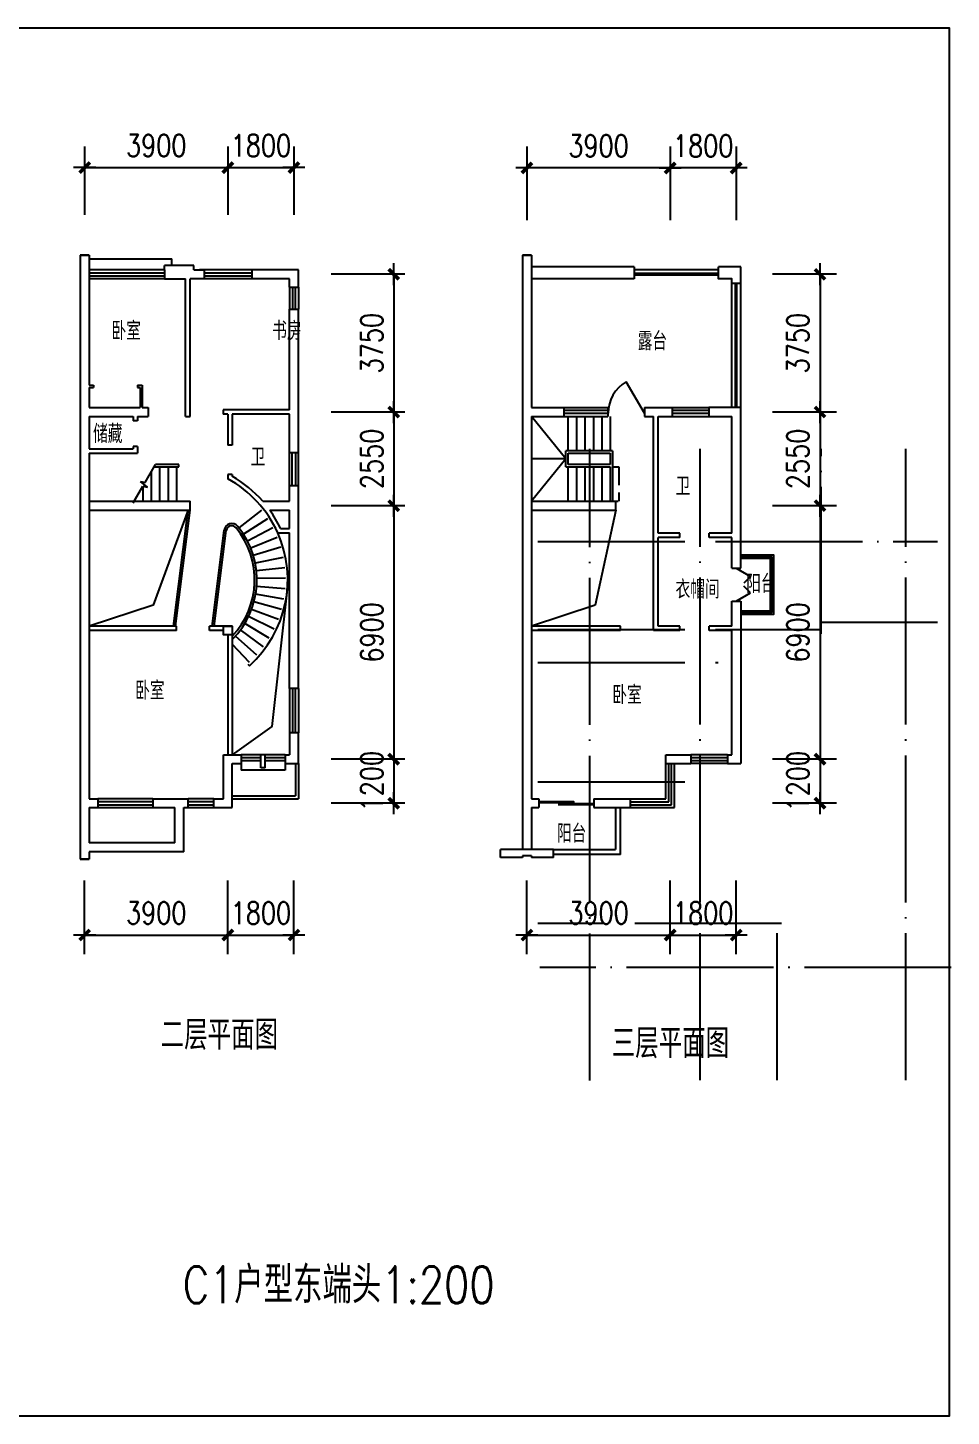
# Model space of a CAD drawing. Extents: x -144404 to 147451, y -180554 to 49126.
# Drawn here: x -49670 to -24520, y -60834 to -23034 of the extents above; entities that cross this region are included whole.
import ezdxf

# ---------------------------------------------------------------- set-up
doc = ezdxf.new("R2010")
doc.units = 0
doc.header["$LTSCALE"] = 2000
doc.header["$MEASUREMENT"] = 0
doc.linetypes.add('DASH', pattern=[0.35, 0.25, -0.1])
doc.linetypes.add('DOTE', pattern=[2.42, 2, -0.2, 0.02, -0.2])
doc.layers.get('0').update_dxf_attribs({"color": 3, "linetype": 'CONTINUOUS'})
doc.layers.get('DEFPOINTS').update_dxf_attribs({"linetype": 'CONTINUOUS'})
for name, color, linetype in [('AXIS', 3, 'CONTINUOUS'), ('DOTE', 1, 'DOTE'), ('JIAJU', 6, 'CONTINUOUS'), ('OTHER', 7, 'CONTINUOUS'), ('PUB_DIM', 3, 'CONTINUOUS'), ('PUB_TEXT', 7, 'CONTINUOUS'), ('PUB_TITLE', 4, 'CONTINUOUS'), ('S_SURFACE', 6, 'CONTINUOUS'), ('STAIR', 6, 'CONTINUOUS'), ('WALL', 255, 'CONTINUOUS'), ('WINDOW', 4, 'CONTINUOUS')]:
    doc.layers.add(name, color=color, linetype=linetype)
doc.styles.add('-宋体', font='simplex.shx', dxfattribs={"width": 0.8, "bigfont": 'hztxt.shx'})
doc.styles.add('DIM_FONT', font='SIMPLEX.shx', dxfattribs={"width": 0.8})
doc.dimstyles.new('AXIS200', dxfattribs={"dimscale": 2, "dimtxt": 300, "dimasz": 1, "dimexe": 250, "dimexo": 300, "dimgap": 150, "dimtad": 1, "dimdec": 0, "dimzin": 0, "dimtxsty": 'DIM_FONT', "dimblk": '_DIMX', "dimcen": 0.09, "dimse1": 1, "dimse2": 1, "dimclrt": 7, "dimazin": 3, "dimtfac": 1, "dimtdec": 0, "dimtix": 1, "dimtmove": 0, "dimatfit": 3, "dimtolj": 1, "dimtzin": 0})

# ---------------------------------------------------------------- blocks, each defined once
blk = doc.blocks.new('_DIMX')
blk.add_line((-150, 0), (150, 0))
at = {"const_width": 50}
blk.add_lwpolyline([(-70, -70), (70, 70)], dxfattribs=at)
blk = doc.blocks.new('*D263')
at = {"color": 0, "linetype": 'BYBLOCK'}
blk.add_line((126236, -2993), (126236, -9889), dxfattribs=at)
at = {"layer": 'DEFPOINTS', "color": 0, "linetype": 'BYBLOCK'}
for p in [(122877, -2991), (122877, -9891), (126236, -9891)]:
    blk.add_point(p, dxfattribs=at)
at = {"color": 0, "linetype": 'BYBLOCK', "xscale": 2, "yscale": 2, "zscale": 2}
for p, rotation in [((126236, -2991), 90), ((126236, -9891), 270)]:
    blk.add_blockref('_DIMX', p, dxfattribs=dict(at, rotation=rotation))
at = {"color": 7, "linetype": 'BYBLOCK', "insert": (125636, -6441), "char_height": 600, "attachment_point": 5, "rotation": 90, "style": 'DIM_FONT'}
blk.add_mtext('\\A1;6900', dxfattribs=at)
blk = doc.blocks.new('*D283')
at = {"color": 0, "linetype": 'BYBLOCK'}
blk.add_line((138167, -2993), (138167, -9889), dxfattribs=at)
at = {"layer": 'DEFPOINTS', "color": 0, "linetype": 'BYBLOCK'}
for p in [(133767, -2991), (133767, -9891), (138167, -9891)]:
    blk.add_point(p, dxfattribs=at)
at = {"color": 0, "linetype": 'BYBLOCK', "xscale": 2, "yscale": 2, "zscale": 2}
for p, rotation in [((138167, -2991), 90), ((138167, -9891), 270)]:
    blk.add_blockref('_DIMX', p, dxfattribs=dict(at, rotation=rotation))
at = {"color": 7, "linetype": 'BYBLOCK', "insert": (137567, -6441), "char_height": 600, "attachment_point": 5, "rotation": 90, "style": 'DIM_FONT'}
blk.add_mtext('\\A1;6900', dxfattribs=at)
blk = doc.blocks.new('M_B15SGY')
at = {"linetype": 'CONTINUOUS'}
for p, q in [((-0.5, 0.5), (0.5, 0.5)), ((0.5, 0.167), (-0.5, 0.167)), ((0.5, -0.167), (-0.5, -0.167))]:
    blk.add_line(p, q, dxfattribs=at)
blk = doc.blocks.new('*D262')
at = {"color": 0, "linetype": 'BYBLOCK'}
for p, q in [((126236, -9889), (126236, -9887)), ((126236, -9891), (126236, -11091)), ((126236, -11093), (126236, -11095))]:
    blk.add_line(p, q, dxfattribs=at)
at = {"layer": 'DEFPOINTS', "color": 0, "linetype": 'BYBLOCK'}
for p in [(122877, -9891), (122877, -11091), (126236, -11091)]:
    blk.add_point(p, dxfattribs=at)
at = {"color": 0, "linetype": 'BYBLOCK', "xscale": 2, "yscale": 2, "zscale": 2}
for p, rotation in [((126236, -9891), 270), ((126236, -11091), 90)]:
    blk.add_blockref('_DIMX', p, dxfattribs=dict(at, rotation=rotation))
at = {"color": 7, "linetype": 'BYBLOCK', "insert": (125636, -10491), "char_height": 600, "attachment_point": 5, "rotation": 90, "style": 'DIM_FONT'}
blk.add_mtext('\\A1;1200', dxfattribs=at)
blk = doc.blocks.new('*D287')
at = {"color": 0, "linetype": 'BYBLOCK'}
for p, q in [((122153, -14679), (122151, -14679)), ((122155, -14679), (123955, -14679)), ((123957, -14679), (123959, -14679))]:
    blk.add_line(p, q, dxfattribs=at)
at = {"layer": 'DEFPOINTS', "color": 0, "linetype": 'BYBLOCK'}
for p in [(122155, -9079), (123955, -9079), (123955, -14679)]:
    blk.add_point(p, dxfattribs=at)
at = {"color": 0, "linetype": 'BYBLOCK', "xscale": 2, "yscale": 2, "zscale": 2}
blk.add_blockref('_DIMX', (122155, -14679), dxfattribs=at)
at = {"color": 0, "linetype": 'BYBLOCK', "xscale": 2, "yscale": 2, "zscale": 2, "rotation": 180}
blk.add_blockref('_DIMX', (123955, -14679), dxfattribs=at)
at = {"color": 7, "linetype": 'BYBLOCK', "insert": (123055, -14079), "char_height": 600, "attachment_point": 5, "style": 'DIM_FONT'}
blk.add_mtext('\\A1;1800', dxfattribs=at)
blk = doc.blocks.new('*D266')
at = {"color": 0, "linetype": 'BYBLOCK'}
blk.add_line((129752, -14679), (133648, -14679), dxfattribs=at)
at = {"layer": 'DEFPOINTS', "color": 0, "linetype": 'BYBLOCK'}
for p in [(129750, -9079), (133650, -9079), (133650, -14679)]:
    blk.add_point(p, dxfattribs=at)
at = {"color": 0, "linetype": 'BYBLOCK', "xscale": 2, "yscale": 2, "zscale": 2, "rotation": 180}
blk.add_blockref('_DIMX', (129750, -14679), dxfattribs=at)
at = {"color": 0, "linetype": 'BYBLOCK', "xscale": 2, "yscale": 2, "zscale": 2}
blk.add_blockref('_DIMX', (133650, -14679), dxfattribs=at)
at = {"color": 7, "linetype": 'BYBLOCK', "insert": (131700, -14079), "char_height": 600, "attachment_point": 5, "style": 'DIM_FONT'}
blk.add_mtext('\\A1;3900', dxfattribs=at)
blk = doc.blocks.new('*D264')
at = {"color": 0, "linetype": 'BYBLOCK'}
for p, q in [((133648, -14679), (133646, -14679)), ((133650, -14679), (135450, -14679)), ((135452, -14679), (135454, -14679))]:
    blk.add_line(p, q, dxfattribs=at)
at = {"layer": 'DEFPOINTS', "color": 0, "linetype": 'BYBLOCK'}
for p in [(133650, -9079), (135450, -9079), (135450, -14679)]:
    blk.add_point(p, dxfattribs=at)
at = {"color": 0, "linetype": 'BYBLOCK', "xscale": 2, "yscale": 2, "zscale": 2}
blk.add_blockref('_DIMX', (133650, -14679), dxfattribs=at)
at = {"color": 0, "linetype": 'BYBLOCK', "xscale": 2, "yscale": 2, "zscale": 2, "rotation": 180}
blk.add_blockref('_DIMX', (135450, -14679), dxfattribs=at)
at = {"color": 7, "linetype": 'BYBLOCK', "insert": (134550, -14079), "char_height": 600, "attachment_point": 5, "style": 'DIM_FONT'}
blk.add_mtext('\\A1;1800', dxfattribs=at)
blk = doc.blocks.new('*D284')
at = {"color": 0, "linetype": 'BYBLOCK'}
for p, q in [((138167, -9889), (138167, -9887)), ((138167, -9891), (138167, -11091)), ((138167, -11093), (138167, -11095))]:
    blk.add_line(p, q, dxfattribs=at)
at = {"layer": 'DEFPOINTS', "color": 0, "linetype": 'BYBLOCK'}
for p in [(133767, -9891), (133767, -11091), (138167, -11091)]:
    blk.add_point(p, dxfattribs=at)
at = {"color": 0, "linetype": 'BYBLOCK', "xscale": 2, "yscale": 2, "zscale": 2}
for p, rotation in [((138167, -9891), 270), ((138167, -11091), 90)]:
    blk.add_blockref('_DIMX', p, dxfattribs=dict(at, rotation=rotation))
at = {"color": 7, "linetype": 'BYBLOCK', "insert": (137567, -10491), "char_height": 600, "attachment_point": 5, "rotation": 90, "style": 'DIM_FONT'}
blk.add_mtext('\\A1;1200', dxfattribs=at)
blk = doc.blocks.new('M_A4TRU')
for p, q in [((-0.5, 0), (-0.25, -0.433)), ((0.5, 0), (0.25, -0.433)), ((-0.25, -0.433), (-0.048, -0.231)), ((0.25, -0.433), (0.048, -0.231))]:
    blk.add_line(p, q)
blk = doc.blocks.new('*D288')
at = {"color": 0, "linetype": 'BYBLOCK'}
blk.add_line((118257, -14679), (122153, -14679), dxfattribs=at)
at = {"layer": 'DEFPOINTS', "color": 0, "linetype": 'BYBLOCK'}
for p in [(118255, -9079), (122155, -9079), (122155, -14679)]:
    blk.add_point(p, dxfattribs=at)
at = {"color": 0, "linetype": 'BYBLOCK', "xscale": 2, "yscale": 2, "zscale": 2, "rotation": 180}
blk.add_blockref('_DIMX', (118255, -14679), dxfattribs=at)
at = {"color": 0, "linetype": 'BYBLOCK', "xscale": 2, "yscale": 2, "zscale": 2}
blk.add_blockref('_DIMX', (122155, -14679), dxfattribs=at)
at = {"color": 7, "linetype": 'BYBLOCK', "insert": (120205, -14079), "char_height": 600, "attachment_point": 5, "style": 'DIM_FONT'}
blk.add_mtext('\\A1;3900', dxfattribs=at)
blk = doc.blocks.new('M_A14NPV')
for points in [[(0.18, 0.178), (0.177, 0.16), (-0.617, 0.16), (-0.617, 0.181)], [(0.632, 0.226), (0.629, 0.208), (-0.164, 0.208), (-0.164, 0.229)]]:
    blk.add_lwpolyline(points, close=True)
blk = doc.blocks.new('*D261')
at = {"color": 0, "linetype": 'BYBLOCK'}
blk.add_line((126236, -443), (126236, -2989), dxfattribs=at)
at = {"layer": 'DEFPOINTS', "color": 0, "linetype": 'BYBLOCK'}
for p in [(122877, -441), (122877, -2991), (126236, -2991)]:
    blk.add_point(p, dxfattribs=at)
at = {"color": 0, "linetype": 'BYBLOCK', "xscale": 2, "yscale": 2, "zscale": 2}
for p, rotation in [((126236, -441), 90), ((126236, -2991), 270)]:
    blk.add_blockref('_DIMX', p, dxfattribs=dict(at, rotation=rotation))
at = {"color": 7, "linetype": 'BYBLOCK', "insert": (125636, -1716), "char_height": 600, "attachment_point": 5, "rotation": 90, "style": 'DIM_FONT'}
blk.add_mtext('\\A1;2550', dxfattribs=at)
blk = doc.blocks.new('*D260')
at = {"color": 0, "linetype": 'BYBLOCK'}
blk.add_line((126236, 3307), (126236, -439), dxfattribs=at)
at = {"layer": 'DEFPOINTS', "color": 0, "linetype": 'BYBLOCK'}
for p in [(122877, 3309), (122877, -441), (126236, -441)]:
    blk.add_point(p, dxfattribs=at)
at = {"color": 0, "linetype": 'BYBLOCK', "xscale": 2, "yscale": 2, "zscale": 2}
for p, rotation in [((126236, 3309), 90), ((126236, -441), 270)]:
    blk.add_blockref('_DIMX', p, dxfattribs=dict(at, rotation=rotation))
at = {"color": 7, "linetype": 'BYBLOCK', "insert": (125636, 1434), "char_height": 600, "attachment_point": 5, "rotation": 90, "style": 'DIM_FONT'}
blk.add_mtext('\\A1;3750', dxfattribs=at)
blk = doc.blocks.new('*D278')
at = {"color": 0, "linetype": 'BYBLOCK'}
blk.add_line((129752, 6173), (133648, 6173), dxfattribs=at)
at = {"layer": 'DEFPOINTS', "color": 0, "linetype": 'BYBLOCK'}
for p in [(133650, 6173), (129750, 1134), (133650, 1134)]:
    blk.add_point(p, dxfattribs=at)
at = {"color": 0, "linetype": 'BYBLOCK', "xscale": 2, "yscale": 2, "zscale": 2, "rotation": 180}
blk.add_blockref('_DIMX', (129750, 6173), dxfattribs=at)
at = {"color": 0, "linetype": 'BYBLOCK', "xscale": 2, "yscale": 2, "zscale": 2}
blk.add_blockref('_DIMX', (133650, 6173), dxfattribs=at)
at = {"color": 7, "linetype": 'BYBLOCK', "insert": (131700, 6773), "char_height": 600, "attachment_point": 5, "style": 'DIM_FONT'}
blk.add_mtext('\\A1;3900', dxfattribs=at)
blk = doc.blocks.new('*D275')
at = {"color": 0, "linetype": 'BYBLOCK'}
for p, q in [((133648, 6173), (133646, 6173)), ((133650, 6173), (135450, 6173)), ((135452, 6173), (135454, 6173))]:
    blk.add_line(p, q, dxfattribs=at)
at = {"layer": 'DEFPOINTS', "color": 0, "linetype": 'BYBLOCK'}
for p in [(135450, 6173), (133650, 1134), (135450, 1134)]:
    blk.add_point(p, dxfattribs=at)
at = {"color": 0, "linetype": 'BYBLOCK', "xscale": 2, "yscale": 2, "zscale": 2}
blk.add_blockref('_DIMX', (133650, 6173), dxfattribs=at)
at = {"color": 0, "linetype": 'BYBLOCK', "xscale": 2, "yscale": 2, "zscale": 2, "rotation": 180}
blk.add_blockref('_DIMX', (135450, 6173), dxfattribs=at)
at = {"color": 7, "linetype": 'BYBLOCK', "insert": (134550, 6773), "char_height": 600, "attachment_point": 5, "style": 'DIM_FONT'}
blk.add_mtext('\\A1;1800', dxfattribs=at)
blk = doc.blocks.new('*D286')
at = {"color": 0, "linetype": 'BYBLOCK'}
blk.add_line((138167, 3307), (138167, -439), dxfattribs=at)
at = {"layer": 'DEFPOINTS', "color": 0, "linetype": 'BYBLOCK'}
for p in [(133767, 3309), (133767, -441), (138167, -441)]:
    blk.add_point(p, dxfattribs=at)
at = {"color": 0, "linetype": 'BYBLOCK', "xscale": 2, "yscale": 2, "zscale": 2}
for p, rotation in [((138167, 3309), 90), ((138167, -441), 270)]:
    blk.add_blockref('_DIMX', p, dxfattribs=dict(at, rotation=rotation))
at = {"color": 7, "linetype": 'BYBLOCK', "insert": (137567, 1434), "char_height": 600, "attachment_point": 5, "rotation": 90, "style": 'DIM_FONT'}
blk.add_mtext('\\A1;3750', dxfattribs=at)
blk = doc.blocks.new('_GCBLK')
at = {"linetype": 'DASH'}
for p, q in [((-0.5, -0.5), (-0.5, 0.5)), ((0.5, -0.5), (0.5, 0.5)), ((-0.5, 0.2), (0.5, 0.2)), ((-0.5, -0.2), (0.5, -0.2))]:
    blk.add_line(p, q, dxfattribs=at)
blk = doc.blocks.new('*D285')
at = {"color": 0, "linetype": 'BYBLOCK'}
blk.add_line((138167, -443), (138167, -2989), dxfattribs=at)
at = {"layer": 'DEFPOINTS', "color": 0, "linetype": 'BYBLOCK'}
for p in [(133767, -441), (133767, -2991), (138167, -2991)]:
    blk.add_point(p, dxfattribs=at)
at = {"color": 0, "linetype": 'BYBLOCK', "xscale": 2, "yscale": 2, "zscale": 2}
for p, rotation in [((138167, -441), 90), ((138167, -2991), 270)]:
    blk.add_blockref('_DIMX', p, dxfattribs=dict(at, rotation=rotation))
at = {"color": 7, "linetype": 'BYBLOCK', "insert": (137567, -1716), "char_height": 600, "attachment_point": 5, "rotation": 90, "style": 'DIM_FONT'}
blk.add_mtext('\\A1;2550', dxfattribs=at)
blk = doc.blocks.new('_WBLK')
for p, q in [((-0.5, 0.5), (0.5, 0.5)), ((0.5, 0.167), (-0.5, 0.167)), ((0.5, -0.167), (-0.5, -0.167)), ((-0.5, -0.5), (0.5, -0.5))]:
    blk.add_line(p, q)
blk = doc.blocks.new('_DBLK')
blk.add_line((-0.5, 0), (0, -0.866))
blk.add_arc((-0.5, 0), 1, 300, 0)
blk = doc.blocks.new('*D325')
at = {"color": 0, "linetype": 'BYBLOCK'}
for p, q in [((-32177, -26851), (-32179, -26851)), ((-30375, -26851), (-32175, -26851)), ((-30373, -26851), (-30371, -26851))]:
    blk.add_line(p, q, dxfattribs=at)
at = {"layer": 'DEFPOINTS', "color": 0, "linetype": 'BYBLOCK'}
for p in [(-32175, -26851), (-32175, -27851), (-30375, -27851)]:
    blk.add_point(p, dxfattribs=at)
at = {"color": 0, "linetype": 'BYBLOCK', "xscale": 2, "yscale": 2, "zscale": 2}
blk.add_blockref('_DIMX', (-32175, -26851), dxfattribs=at)
at = {"color": 0, "linetype": 'BYBLOCK', "xscale": 2, "yscale": 2, "zscale": 2, "rotation": 180}
blk.add_blockref('_DIMX', (-30375, -26851), dxfattribs=at)
at = {"color": 7, "linetype": 'BYBLOCK', "insert": (-31275, -26251), "char_height": 600, "attachment_point": 5, "style": 'DIM_FONT'}
blk.add_mtext('\\A1;1800', dxfattribs=at)
blk = doc.blocks.new('*D326')
at = {"color": 0, "linetype": 'BYBLOCK'}
blk.add_line((-32177, -26851), (-36073, -26851), dxfattribs=at)
at = {"layer": 'DEFPOINTS', "color": 0, "linetype": 'BYBLOCK'}
for p in [(-36075, -26851), (-36075, -27851), (-32175, -27851)]:
    blk.add_point(p, dxfattribs=at)
at = {"color": 0, "linetype": 'BYBLOCK', "xscale": 2, "yscale": 2, "zscale": 2, "rotation": 180}
blk.add_blockref('_DIMX', (-36075, -26851), dxfattribs=at)
at = {"color": 0, "linetype": 'BYBLOCK', "xscale": 2, "yscale": 2, "zscale": 2}
blk.add_blockref('_DIMX', (-32175, -26851), dxfattribs=at)
at = {"color": 7, "linetype": 'BYBLOCK', "insert": (-34125, -26251), "char_height": 600, "attachment_point": 5, "style": 'DIM_FONT'}
blk.add_mtext('\\A1;3900', dxfattribs=at)

msp = doc.modelspace()

# ---------------------------------------------------------------- linework, layer by layer
at = {"layer": 'AXIS'}
for p, q in [((-48119.8, -26270.8), (-48119.8, -28130.7)), ((-48119.8, -26270.8), (-48119.8, -28130.7)), ((-44219.8, -26270.8), (-44219.8, -28130.7)), ((-42419.8, -26270.8), (-42419.8, -28130.7)), ((-36074.5, -26269.2), (-36074.5, -28269.2)), ((-36074.5, -26269.2), (-36074.5, -28269.2)), ((-32174.5, -26269.2), (-32174.5, -28269.2)), ((-30374.5, -26269.2), (-30374.5, -28269.2)), ((-39404.6, -29745.1), (-41404.6, -29745.1)), ((-27646.5, -29745.1), (-29386.2, -29745.1)), ((-39404.6, -33495.1), (-41404.6, -33495.1)), ((-27646.5, -33495.1), (-29386.2, -33495.1)), ((-39404.6, -36045.1), (-41404.6, -36045.1)), ((-27646.5, -36045.1), (-29386.2, -36045.1)), ((-39404.6, -42945.1), (-41404.6, -42945.1)), ((-27646.5, -42945.1), (-29386.2, -42945.1)), ((-39404.6, -44145.1), (-41404.6, -44145.1)), ((-27646.5, -44145.1), (-29386.2, -44145.1)), ((-48119.8, -48252.9), (-48119.8, -46252.9)), ((-48119.8, -48252.9), (-48119.8, -46252.9)), ((-44219.8, -48252.9), (-44219.8, -46252.9)), ((-42419.8, -48252.9), (-42419.8, -46252.9)), ((-36074.5, -48252.9), (-36074.5, -46252.9)), ((-36074.5, -48252.9), (-36074.5, -46252.9)), ((-32174.5, -48252.9), (-32174.5, -46252.9)), ((-30374.5, -48252.9), (-30374.5, -46252.9))]:
    msp.add_line(p, q, dxfattribs=at)
at = {"layer": 'DEFPOINTS', "color": 0, "linetype": 'BYBLOCK'}
for p in [(-42632, -27234), (-30586.7, -27232.3)]:
    msp.add_point(p, dxfattribs=at)
at = {"layer": 'DOTE'}
for p, q in [((-34359.8, -51690.7), (-34359.8, -34501.2)), ((-31359.8, -51683.9), (-31359.8, -34501.2)), ((-28059.8, -39535.6), (-28059.8, -34501.2)), ((-25759.8, -51683.9), (-25759.8, -34501.2)), ((-35778.6, -37015.6), (-24892.6, -37015.6)), ((-28059.8, -39215.6), (-24892.6, -39215.6)), ((-35778.6, -39415.6), (-28059.8, -39415.6)), ((-35778.6, -40315.6), (-30867.6, -40315.6)), ((-35778.6, -43565.6), (-31359.8, -43565.6)), ((-29140.2, -47415.6), (-35778.6, -47415.6)), ((-29259.8, -51683.9), (-29259.8, -47295.6)), ((-24519.9, -48615.6), (-35719.7, -48615.6))]:
    msp.add_line(p, q, dxfattribs=at)
at = {"layer": 'JIAJU'}
for p, q in [((-33154.5, -29545.1), (-35954.5, -29545.1)), ((-33154.5, -29545.1), (-33154.5, -29865.1)), ((-30854.5, -29725.1), (-33154.5, -29725.1)), ((-30254.5, -29545.1), (-30854.5, -29545.1)), ((-30254.5, -33374), (-30254.5, -29545.1)), ((-33154.5, -29865.1), (-35954.5, -29865.1)), ((-30494.5, -29985.1), (-30254.5, -29985.1)), ((-30494.5, -29985.1), (-30254.5, -29985.1)), ((-30354.5, -33374), (-30354.5, -29985.1)), ((-45250.3, -35925.1), (-45249.8, -35925.6)), ((-32294.5, -42825.6), (-32294, -42825.1))]:
    msp.add_line(p, q, dxfattribs=at)
for points in [[(-30854.5, -29625.1), (-33154.5, -29625.1)], [(-30854.5, -29765.1), (-33154.5, -29765.1)], [(-30494.5, -33374), (-30494.5, -29865.1), (-30854, -29865.1), (-30854.5, -29864.6), (-30854.5, -29545.1)], [(-30394.5, -33374), (-30394.5, -29985.1)]]:
    msp.add_lwpolyline(points, dxfattribs=at)
at = {"layer": 'OTHER'}
for p, q in [((-36194.5, -33235.1), (-36194.5, -37910)), ((-35954.5, -33235.1), (-35954.5, -33375.1)), ((-35954.5, -33615.1), (-35954.5, -37910)), ((-48239.8, -37510.1), (-48239.8, -45665.1)), ((-47999.8, -37510.1), (-47999.8, -44025.1)), ((-36194.5, -38040), (-36194.5, -39435.1)), ((-35954.5, -38040), (-35954.5, -39435.1)), ((-36194.5, -39565.1), (-36194.5, -45406.1)), ((-35954.5, -39565.1), (-35954.5, -44025.1)), ((-47999.8, -44265.1), (-47999.8, -45225.1)), ((-35954.5, -44265.1), (-35954.5, -45406.1)), ((-47999.8, -45465.1), (-47999.8, -45665.1)), ((-36194.5, -45575.1), (-36194.5, -45625.1)), ((-35954.5, -45575.1), (-35954.5, -45625.1))]:
    msp.add_line(p, q, dxfattribs=at)
at = {"layer": 'PUB_TITLE'}
msp.add_lwpolyline([(-78037.9, -60834), (-78037.9, -23034), (-24577.9, -23034), (-24577.9, -60834)], close=True, dxfattribs=at)
at = {"layer": 'S_SURFACE'}
for points in [[(-30254.5, -38995.1), (-29354.5, -38995.1), (-29354.5, -37395.1), (-30254.5, -37395.1)], [(-30254.5, -38945.1), (-29404.5, -38945.1), (-29404.5, -37445.1), (-30254.5, -37445.1)], [(-30254.5, -38905.1), (-29444.5, -38905.1), (-29444.5, -37485.1), (-30254.5, -37485.1)]]:
    msp.add_lwpolyline(points, dxfattribs=at)
at = {"layer": 'STAIR'}
for p, q in [((-35014.5, -34770.1), (-35954.5, -33615.1)), ((-34954.5, -34555.1), (-34954.5, -33615.1)), ((-34724.5, -33615.1), (-34724.5, -34555.1)), ((-34494.5, -33615.1), (-34494.5, -34555.1)), ((-34264.5, -33615.1), (-34264.5, -34555.1)), ((-34034.5, -33615.1), (-34034.5, -34555.1)), ((-33804.5, -33615.1), (-33804.5, -34555.1)), ((-35014.5, -34770.1), (-35954.5, -35925.1)), ((-35014.5, -34770.1), (-35954.5, -34770.1)), ((-35014.5, -34985.1), (-35014.5, -34555.1)), ((-33744.5, -34555.1), (-35014.5, -34555.1)), ((-34954.5, -34925.1), (-34954.5, -34615.1)), ((-34954.5, -34615.1), (-33804.5, -34615.1)), ((-33804.5, -34615.1), (-33804.5, -34925.1)), ((-33744.5, -34555.1), (-33744.5, -34985.1)), ((-46472.7, -35410.4), (-46192.5, -34925.1)), ((-46309.8, -35128.3), (-46309.8, -35925.1)), ((-46227.1, -34985.1), (-45559.8, -34985.1)), ((-45559.8, -34925.1), (-46192.5, -34925.1)), ((-46079.8, -34985.1), (-46079.8, -35925.1)), ((-45849.8, -34985.1), (-45849.8, -35925.1)), ((-45619.8, -34985.1), (-45619.8, -35925.1)), ((-45559.8, -34985.1), (-45559.8, -34925.1)), ((-35014.5, -34985.1), (-33804.5, -34985.1)), ((-33804.5, -34925.1), (-34954.5, -34925.1)), ((-34954.5, -35925.1), (-34954.5, -34985.1)), ((-34724.5, -34985.1), (-34724.5, -35925.1)), ((-34494.5, -34985.1), (-34494.5, -35925.1)), ((-34264.5, -34985.1), (-34264.5, -35925.1)), ((-34034.5, -34985.1), (-34034.5, -35925.1)), ((-33804.5, -34985.1), (-33804.5, -35925.1)), ((-33744.5, -34985.1), (-33744.5, -35925.1)), ((-46794.8, -35968.4), (-46532.7, -35514.3)), ((-46408.7, -35539.6), (-46596.6, -35385)), ((-46596.6, -35385), (-46472.7, -35410.4)), ((-46539.8, -35396.6), (-46539.8, -35431.7)), ((-46539.8, -35526.7), (-46539.8, -35925.1)), ((-46532.7, -35514.3), (-46408.7, -35539.6)), ((-45699.8, -39325.1), (-45299, -36156.2)), ((-45649, -39325.1), (-45249.8, -36165.1)), ((-43303.5, -36168.1), (-43918.1, -36648.3)), ((-33654.5, -35925.1), (-33594.5, -35925.1)), ((-43138.3, -36400.9), (-43794.8, -36822.2)), ((-42995.5, -36648.1), (-43688.1, -37006.7)), ((-44651.2, -39325.1), (-44321.4, -36714.5)), ((-44590.7, -39325.1), (-44261.8, -36722)), ((-42876.1, -36907.4), (-43599, -37200.4)), ((-42781.2, -37176.6), (-43528.1, -37401.4)), ((-42711.7, -37453.5), (-43476.2, -37608.2)), ((-42668.1, -37735.7), (-43443.7, -37818.9)), ((-42650.9, -38020.6), (-43430.8, -38031.7)), ((-42695.6, -38589.2), (-43464.2, -38456.3)), ((-42660.1, -38305.9), (-43437.6, -38244.7)), ((-42844.4, -39139.8), (-43575.3, -38867.4)), ((-42757.3, -38867.9), (-43510.2, -38664.4)), ((-43092.2, -39653.5), (-43760.4, -39251)), ((-42956.4, -39402.4), (-43659, -39063.5)), ((-43430.5, -40112.7), (-44013, -39593.9)), ((-43250.7, -39890.9), (-43878.7, -39428.3)), ((-43630, -40316.9), (-44099.8, -39813)), ((-43674.3, -40357.4), (-43633.4, -40401.2))]:
    msp.add_line(p, q, dxfattribs=at)
at = {"layer": 'STAIR', "linetype": 'DASH'}
for p, q in [((-33744.5, -34985.1), (-33574.5, -34985.1)), ((-33574.5, -34985.1), (-33574.5, -35925.1))]:
    msp.add_line(p, q, dxfattribs=at)
at = {"layer": 'STAIR'}
for centre, radius, start, end in [((-44113, -36740.8), 210, 39.29119, 172.80014), ((-44113, -36740.8), 150, 39.29119, 172.80014), ((-45730.6, -38064.3), 2300, 315.15435, 39.29119), ((-45730.6, -38064.3), 2240, 316.71902, 39.29119), ((-45730.6, -38064.3), 3140, 311.90511, 24.04157)]:
    msp.add_arc(centre, radius, start, end, dxfattribs=at)
at = {"layer": 'WALL'}
for p, q in [((-48239.8, -29225.1), (-48239.8, -34615.1)), ((-47999.8, -29225.1), (-48239.8, -29225.1)), ((-48239.8, -29225.1), (-47999.8, -29225.1)), ((-47999.8, -29225.1), (-47999.8, -32765.1)), ((-36194.5, -29225.1), (-36194.5, -33375.1)), ((-36194.5, -29225.1), (-35954.5, -29225.1)), ((-35954.5, -29225.1), (-36194.5, -29225.1)), ((-36194.5, -29225.1), (-36194.5, -33375.1)), ((-35954.5, -29225.1), (-35954.5, -33375.1)), ((-35954.5, -29225.1), (-35954.5, -33375.1)), ((-48239.8, -29625.1), (-48239.8, -29865.1)), ((-47999.8, -29625.1), (-47999.8, -29865.1)), ((-45149.8, -29505.1), (-45949.8, -29505.1)), ((-45949.8, -29625.1), (-45949.8, -29505.1)), ((-45949.8, -29625.1), (-45949.8, -29865.1)), ((-45149.8, -29625.1), (-45149.8, -29505.1)), ((-45149.8, -29625.1), (-44869.8, -29625.1)), ((-44869.8, -29625.1), (-44869.8, -29865.1)), ((-42299.8, -29625.1), (-43569.8, -29625.1)), ((-43569.8, -29625.1), (-43569.8, -29865.1)), ((-42299.8, -30095.1), (-42299.8, -29625.1)), ((-45949.8, -29865.1), (-45369.8, -29865.1)), ((-45369.8, -33615.1), (-45369.8, -29865.1)), ((-45249.8, -33615.1), (-45249.8, -29865.1)), ((-44869.8, -29865.1), (-45249.8, -29865.1)), ((-42539.8, -29865.1), (-43569.8, -29865.1)), ((-42539.8, -30095.1), (-42539.8, -29865.1)), ((-42539.8, -30095.1), (-42299.8, -30095.1)), ((-42539.8, -33435.1), (-42539.8, -30695.1)), ((-42539.8, -30695.1), (-42299.8, -30695.1)), ((-42299.8, -41025.1), (-42299.8, -30695.1)), ((-47999.8, -32765.1), (-47879.8, -32765.1)), ((-47999.8, -32825.1), (-47879.8, -32825.1)), ((-47999.8, -32825.1), (-47999.8, -33375.1)), ((-47879.8, -32765.1), (-47879.8, -32825.1)), ((-46679.8, -32765.1), (-46549.8, -32765.1)), ((-46679.8, -32765.1), (-46679.8, -32825.1)), ((-46679.8, -32825.1), (-46609.8, -32825.1)), ((-46609.8, -32825.1), (-46609.8, -33375.1)), ((-46549.8, -32765.1), (-46549.8, -33375.1)), ((-47999.8, -33375.1), (-46609.8, -33375.1)), ((-47999.8, -33615.1), (-46799.8, -33615.1)), ((-47999.8, -33615.1), (-47999.8, -34495.1)), ((-46799.8, -33615.1), (-46799.8, -33735.1)), ((-46679.8, -33615.1), (-46389.8, -33615.1)), ((-46679.8, -33615.1), (-46679.8, -33735.1)), ((-46549.8, -33375.1), (-46389.8, -33375.1)), ((-46389.8, -33375.1), (-46389.8, -33615.1)), ((-45369.8, -33615.1), (-45249.8, -33615.1)), ((-42539.8, -33435.1), (-44349.8, -33435.1)), ((-44349.8, -33435.1), (-44349.8, -33555.1)), ((-44219.8, -33555.1), (-44349.8, -33555.1)), ((-44219.8, -33555.1), (-44219.8, -34395.1)), ((-42539.8, -33555.1), (-44099.8, -33555.1)), ((-44099.8, -33555.1), (-44099.8, -34395.1)), ((-42539.8, -35925.1), (-42539.8, -33555.1)), ((-36194.5, -33375.1), (-36194.5, -39325.1)), ((-35954.5, -33375.1), (-35074.5, -33375.1)), ((-35954.5, -33615.1), (-35954.5, -39325.1)), ((-35954.5, -33615.1), (-35074.5, -33615.1)), ((-35074.5, -33375.1), (-35074.5, -33615.1)), ((-32874.5, -33375.1), (-32874.5, -33615.1)), ((-32874.5, -33375.1), (-32124.5, -33375.1)), ((-32874.5, -33615.1), (-32624.5, -33615.1)), ((-32624.5, -39445.1), (-32624.5, -33615.1)), ((-32504.5, -36795.1), (-32504.5, -33615.1)), ((-32504.5, -33615.1), (-32124.5, -33615.1)), ((-32124.5, -33375.1), (-32124.5, -33615.1)), ((-30254.5, -33375.1), (-31124.5, -33375.1)), ((-31124.5, -33375.1), (-31124.5, -33615.1)), ((-31124.5, -33615.1), (-30494.5, -33615.1)), ((-30494.5, -36795.1), (-30494.5, -33615.1)), ((-30254.5, -37745.1), (-30254.5, -33375.1)), ((-46679.8, -33735.1), (-46799.8, -33735.1)), ((-44099.8, -34395.1), (-44219.8, -34395.1)), ((-48239.8, -34615.1), (-48239.8, -39325.1)), ((-47999.8, -34495.1), (-46799.8, -34495.1)), ((-47999.8, -34615.1), (-47999.8, -39325.1)), ((-47999.8, -34615.1), (-46679.8, -34615.1)), ((-46799.8, -34435.1), (-46799.8, -34495.1)), ((-46679.8, -34435.1), (-46799.8, -34435.1)), ((-46679.8, -34435.1), (-46679.8, -34615.1)), ((-44099.8, -35195.1), (-44219.8, -35195.1)), ((-44219.8, -35195.1), (-44219.8, -35311.6)), ((-44099.8, -35195.1), (-44099.8, -35241.5)), ((-47999.8, -35925.1), (-45250.3, -35925.1)), ((-47999.8, -36165.1), (-45249.8, -36165.1)), ((-45249.8, -36165.1), (-45249.8, -35925.6)), ((-43270.6, -35925.1), (-42539.8, -35925.1)), ((-43080.9, -36165.1), (-42539.8, -36165.1)), ((-42539.8, -36665.1), (-42539.8, -36165.1)), ((-35954.5, -35925.1), (-33654.5, -35925.1)), ((-35954.5, -36165.1), (-33654.5, -36165.1)), ((-33654.5, -36165.1), (-33654.5, -35925.1)), ((-42786.1, -36665.1), (-42539.8, -36665.1)), ((-42863, -36785.1), (-42539.8, -36785.1)), ((-42539.8, -41025.1), (-42539.8, -36785.1)), ((-31914.5, -36795.1), (-32504.5, -36795.1)), ((-32504.5, -39325.1), (-32504.5, -36915.1)), ((-31914.5, -36915.1), (-32504.5, -36915.1)), ((-31914.5, -36915.1), (-31914.5, -36795.1)), ((-30494.5, -36795.1), (-31114.5, -36795.1)), ((-31114.5, -36915.1), (-31114.5, -36795.1)), ((-30494.5, -36915.1), (-31114.5, -36915.1)), ((-30494.5, -37745.1), (-30494.5, -36915.1)), ((-30494.5, -37745.1), (-30254.5, -37745.1)), ((-30494.5, -38645.1), (-30254.5, -38645.1)), ((-30494.5, -39325.1), (-30494.5, -38645.1)), ((-30254.5, -38645.1), (-30254.5, -43065.1)), ((-48239.8, -39445.1), (-48239.8, -44025.1)), ((-45619.8, -39325.1), (-47999.8, -39325.1)), ((-47999.8, -39445.1), (-47999.8, -44025.1)), ((-45619.8, -39445.1), (-47999.8, -39445.1)), ((-45619.8, -39445.1), (-45619.8, -39325.1)), ((-44719.8, -39445.1), (-44719.8, -39325.1)), ((-44099.8, -39325.1), (-44719.8, -39325.1)), ((-44339.8, -39445.1), (-44719.8, -39445.1)), ((-44219.8, -39565.1), (-44219.8, -42825.1)), ((-44099.8, -39325.1), (-44099.8, -42825.1)), ((-36194.5, -39445.1), (-36194.5, -44025.1)), ((-33524.5, -39325.1), (-35954.5, -39325.1)), ((-35954.5, -39445.1), (-35954.5, -44025.1)), ((-33524.5, -39445.1), (-35954.5, -39445.1)), ((-33524.5, -39445.1), (-33524.5, -39325.1)), ((-31914.5, -39445.1), (-32624.5, -39445.1)), ((-31914.5, -39325.1), (-32504.5, -39325.1)), ((-31914.5, -39445.1), (-31914.5, -39325.1)), ((-30494.5, -39325.1), (-31114.5, -39325.1)), ((-31114.5, -39445.1), (-31114.5, -39325.1)), ((-30494.5, -39445.1), (-31114.5, -39445.1)), ((-30494.5, -42825.1), (-30494.5, -39445.1)), ((-42299.8, -41025.1), (-42539.8, -41025.1)), ((-42539.8, -42225.1), (-42539.8, -42825.1)), ((-42299.8, -42225.1), (-42539.8, -42225.1)), ((-42299.8, -43065.1), (-42299.8, -42225.1)), ((-44339.8, -44025.1), (-44339.8, -42825.1)), ((-44339.8, -42825.1), (-43859.8, -42825.1)), ((-44099.8, -44265.1), (-44099.8, -43065.1)), ((-44099.8, -43065.1), (-43859.8, -43065.1)), ((-43859.8, -42825.1), (-43859.8, -43065.1)), ((-43319.8, -43185.1), (-43319.8, -42825.1)), ((-43199.8, -42825.1), (-43319.8, -42825.1)), ((-43199.8, -43185.1), (-43199.8, -42825.1)), ((-42659.8, -42825.1), (-42539.8, -42825.1)), ((-42659.8, -42825.1), (-42659.8, -43065.1)), ((-42659.8, -43065.1), (-42299.8, -43065.1)), ((-32294.5, -43065.1), (-31614.5, -43065.1)), ((-32294, -42825.1), (-31614.5, -42825.1)), ((-31614.5, -42825.1), (-31614.5, -43065.1)), ((-30614.5, -42825.1), (-30494.5, -42825.1)), ((-30614.5, -42825.1), (-30614.5, -43065.1)), ((-30614.5, -43065.1), (-30254.5, -43065.1)), ((-43199.8, -43185.1), (-43319.8, -43185.1)), ((-47999.8, -44025.1), (-47759.8, -44025.1)), ((-47759.8, -44025.1), (-47759.8, -44265.1)), ((-46259.8, -44025.1), (-45299.8, -44025.1)), ((-46259.8, -44025.1), (-46259.8, -44265.1)), ((-45299.8, -44265.1), (-45299.8, -44025.1)), ((-44599.8, -44025.1), (-44339.8, -44025.1)), ((-44599.8, -44265.1), (-44599.8, -44025.1)), ((-35954.5, -44025.1), (-35754.5, -44025.1)), ((-35754.5, -44025.1), (-35754.5, -44265.1)), ((-34254.5, -44025.1), (-34254.5, -44265.1)), ((-34254.5, -44025.1), (-33254.5, -44025.1)), ((-33254.5, -44265.1), (-33254.5, -44025.1)), ((-48239.8, -44265.1), (-48239.8, -45665.1)), ((-47999.8, -44265.1), (-47999.8, -45225.1)), ((-47999.8, -44265.1), (-47759.8, -44265.1)), ((-46259.8, -44265.1), (-45659.8, -44265.1)), ((-45659.8, -45224.6), (-45659.8, -44265.1)), ((-45419.8, -45464.6), (-45419.8, -44265.1)), ((-45419.8, -44265.1), (-45299.8, -44265.1)), ((-44599.8, -44265.1), (-44099.8, -44265.1)), ((-36194.5, -44265.1), (-36194.5, -45406.1)), ((-35954.5, -44265.1), (-35754.5, -44265.1)), ((-35954.5, -44265.1), (-35954.5, -45406.1)), ((-34254.5, -44265.1), (-33254.5, -44265.1)), ((-45660.3, -45225.1), (-47999.8, -45225.1)), ((-45659.8, -45224.6), (-45660.3, -45225.1)), ((-48239.8, -45665.1), (-47999.8, -45665.1)), ((-47999.8, -45665.1), (-48239.8, -45665.1)), ((-45420.3, -45465.1), (-47999.8, -45465.1)), ((-47999.8, -45465.1), (-47999.8, -45665.1)), ((-45420.3, -45465.1), (-45419.8, -45464.6)), ((-36794.5, -45625.1), (-36794.5, -45406.1)), ((-35354.5, -45406.1), (-36794.5, -45406.1)), ((-36194.5, -45625.1), (-36794.5, -45625.1)), ((-35954.5, -45575.1), (-36194.5, -45575.1)), ((-35354.5, -45625.1), (-35954.5, -45625.1)), ((-35354.5, -45625.1), (-35354.5, -45406.1))]:
    msp.add_line(p, q, dxfattribs=at)
for radius, start, end in [(3140, 24.04157, 61.24134), (3260, 41.01121, 59.98537), (3260, 25.41762, 35.63271)]:
    msp.add_arc((-45730.6, -38064.3), radius, start, end, dxfattribs=at)
at = {"layer": 'WINDOW'}
for p, q in [((-47999.8, -29325.1), (-45749.8, -29325.1)), ((-45749.8, -29505.1), (-45749.8, -29325.1)), ((-44189.8, -29625.1), (-44989.8, -29625.1)), ((-42299.8, -30095.1), (-42299.8, -30695.1)), ((-33874.5, -33375.1), (-33874.5, -33615.1)), ((-33874.5, -33375.1), (-33874.5, -33615.1)), ((-32124.5, -33375.1), (-31124.5, -33375.1)), ((-42299.8, -41025.1), (-42299.8, -42225.1)), ((-43319.8, -42825.1), (-43859.8, -42825.1)), ((-43319.8, -42905.1), (-43859.8, -42905.1)), ((-43859.8, -42985.1), (-43319.8, -42985.1)), ((-43859.8, -43065.1), (-43859.8, -43245.1)), ((-42659.8, -42825.1), (-43199.8, -42825.1)), ((-42659.8, -42905.1), (-43199.8, -42905.1)), ((-43199.8, -42985.1), (-42659.8, -42985.1)), ((-42659.8, -43065.1), (-42659.8, -43245.1)), ((-42379.8, -43065.1), (-42379.8, -43945.1)), ((-42299.8, -43065.1), (-42299.8, -44025.1)), ((-32294.5, -44025.1), (-32294.5, -42825.6)), ((-32214.5, -44105.1), (-32214.5, -43065.1)), ((-32134.5, -44185.1), (-32134.5, -43065.1)), ((-32054.5, -44265.1), (-32054.5, -43065.1)), ((-30614.5, -43065.1), (-31614.5, -43065.1)), ((-42659.8, -43245.1), (-43859.8, -43245.1)), ((-44099.8, -43945.1), (-42379.8, -43945.1)), ((-44099.8, -44025.1), (-42299.8, -44025.1)), ((-33254.5, -44025.1), (-32294.5, -44025.1)), ((-33254.5, -44105.1), (-32214.5, -44105.1)), ((-33254.5, -44185.1), (-32134.5, -44185.1)), ((-47759.8, -44265.1), (-46259.8, -44265.1)), ((-45299.8, -44265.1), (-44599.8, -44265.1)), ((-33664.5, -44265.1), (-33664.5, -45406.1)), ((-33524.5, -45545.1), (-33524.5, -44265.1)), ((-33254.5, -44265.1), (-32054.5, -44265.1)), ((-35354.5, -45406.1), (-33664.5, -45406.1)), ((-33524.5, -45545.1), (-35354.5, -45545.1))]:
    msp.add_line(p, q, dxfattribs=at)
for points in [[(-45299, -36156.2), (-46258, -38753.6), (-47999.8, -39325.1)], [(-33654.5, -36165.1), (-34212.7, -38753.6), (-35954.5, -39325.1)], [(-42595.5, -38239), (-43021.7, -42060.7), (-44099.8, -42825.1)]]:
    msp.add_lwpolyline(points, dxfattribs=at)
msp.add_lwpolyline([(-44099.8, -39565.1), (-44339.8, -39565.1), (-44339.8, -39325.1), (-44099.8, -39325.1)], close=True, dxfattribs=at)

# ---------------------------------------------------------------- block references
for p, xscale, yscale, zscale in [((-46974.8, -29745.1), -2050, 239.9999999999927, 2050), ((-44219.8, -29745.1), -1300, 239.9999999999999, 1300)]:
    msp.add_blockref('_WBLK', p, dxfattribs=dict(at, xscale=xscale, yscale=yscale, zscale=zscale))
for name, p, xscale, yscale, zscale, rotation in [('M_B15SGY', (-42499.8, -30395.1), -600, 240, 600, 270), ('_DBLK', (-33369.5, -33530.4), 990.0000000000001, 990.0000000000001, 990.0000000000001, 180), ('_WBLK', (-34474.5, -33495.1), -1200, 240.0000000000036, 1200, 180), ('M_B15SGY', (-31624.5, -33495.1), -1000, 240.0000000000218, 1000, 180), ('_GCBLK', (-42419.8, -35045.1), -900, 240, 900, 270), ('M_A4TRU', (-30374.5, -38195.1), -900, -900, 900, 270), ('M_B15SGY', (-42499.8, -41625.1), -1200, 240, 1200, 270), ('M_B15SGY', (-31114.5, -42865.1), -1000, 240, 1000, 180), ('M_B15SGY', (-47009.8, -44065.1), -1500, 240, 1500, 180), ('M_B15SGY', (-44949.8, -44065.1), -700, 240.0000000000036, 700, 180), ('M_A14NPV', (-35010.4, -43912.2), -1200, 1200, 1200, 180)]:
    msp.add_blockref(name, p, dxfattribs=dict(at, xscale=xscale, yscale=yscale, zscale=zscale, rotation=rotation))

# ---------------------------------------------------------------- texts
at = {"layer": 'PUB_TEXT', "style": '-宋体', "width": 0.8}
for s, height, p in [('卧室            书房', 500, (-47388.3, -31534)), ('露台', 500, (-33058, -31815.2)), ('储藏', 500, (-47891, -34338.9)), ('卫', 500, (-43600.3, -34971.2)), ('卫', 500, (-32026.7, -35764.8)), ('衣帽间', 500, (-32026.7, -38574.1)), ('阳台', 500, (-30104, -38422.7)), ('卧室', 500, (-46744.4, -41328)), ('卧室', 500, (-33750.3, -41446.3)), ('阳台', 500, (-35258.1, -45221.3)), ('二层平面图  ', 800, (-46052, -50854.3)), ('三层平面图  ', 800, (-33766.7, -51084.4)), ('C1户型东端头1:200', 1000, (-45450.4, -57757.5))]:
    msp.add_text(s, height=height, dxfattribs=at).set_placement(p)

# ---------------------------------------------------------------- dimensions: what is measured, and where the dimension line sits
at = {"layer": 'AXIS'}
for p1, p2, distance, picture, middle, set_off in [((-48119.8, -31880.3), (-44219.8, -31880.3), 5039.4, '*D278', (-46169.8, -26240.8), (-177869.5, -33014)), ((-44102.7, -29745.1), (-44102.7, -33495.1), 4400, '*D286', (-40302.7, -31620.1), (-177869.5, -33054.5)), ((-31452.9, -29745.1), (-31452.9, -33495.1), 3359.1, '*D260', (-28693.8, -31620.1), (-154329.9, -33054.5)), ((-48119.8, -42133.5), (-44219.8, -42133.5), -5600, '*D266', (-46169.8, -47133.5), (-177869.5, -33054.5)), ((-36074.5, -42133.5), (-32174.5, -42133.5), -5600, '*D288', (-34124.5, -47133.5), (-154329.9, -33054.5))]:
    dim = msp.add_aligned_dim(p1=p1, p2=p2, distance=distance, dimstyle='AXIS200', dxfattribs=at)
    dim.commit()
    dim.dimension.update_dxf_attribs({"geometry": picture, "text_midpoint": middle, "insert": set_off})
for base, p1, p2, angle, picture, middle, set_off in [((-42419.8, -26840.8), (-44219.8, -31880.3), (-42419.8, -31880.3), 180, '*D275', (-43319.8, -26240.8), (-177869.5, -33014)), ((-39702.7, -36045.1), (-44102.7, -33495.1), (-44102.7, -36045.1), 270, '*D285', (-40302.7, -34770.1), (-177869.5, -33054.5)), ((-28093.8, -36045.1), (-31452.9, -33495.1), (-31452.9, -36045.1), 270, '*D261', (-28693.8, -34770.1), (-154329.9, -33054.5)), ((-39702.7, -42945.1), (-44102.7, -36045.1), (-44102.7, -42945.1), 270, '*D283', (-40302.7, -39495.1), (-177869.5, -33054.5)), ((-28093.8, -42945.1), (-31452.9, -36045.1), (-31452.9, -42945.1), 270, '*D263', (-28693.8, -39495.1), (-154329.9, -33054.5)), ((-39702.7, -44145.1), (-44102.7, -42945.1), (-44102.7, -44145.1), 270, '*D284', (-40302.7, -43545.1), (-177869.5, -33054.5)), ((-28093.8, -44145.1), (-31452.9, -42945.1), (-31452.9, -44145.1), 270, '*D262', (-28693.8, -43545.1), (-154329.9, -33054.5))]:
    dim = msp.add_linear_dim(base=base, p1=p1, p2=p2, angle=angle, dimstyle='AXIS200', dxfattribs=at)
    dim.commit()
    dim.dimension.update_dxf_attribs({"geometry": picture, "text_midpoint": middle, "insert": set_off})
for base, p1, p2, picture, middle, set_off in [((-42419.8, -47733.5), (-44219.8, -42133.5), (-42419.8, -42133.5), '*D264', (-43319.8, -47133.5), (-177869.5, -33054.5)), ((-30374.5, -47733.5), (-32174.5, -42133.5), (-30374.5, -42133.5), '*D287', (-31274.5, -47133.5), (-154329.9, -33054.5))]:
    dim = msp.add_linear_dim(base=base, p1=p1, p2=p2, dimstyle='AXIS200', dxfattribs=at)
    dim.commit()
    dim.dimension.update_dxf_attribs({"geometry": picture, "text_midpoint": middle, "insert": set_off})
at = {"layer": 'PUB_DIM'}
for p1, p2, picture, middle in [((-32174.5, -27851.1), (-36074.5, -27851.1), '*D326', (-34124.5, -26251.1)), ((-30374.5, -27851.1), (-32174.5, -27851.1), '*D325', (-31274.5, -26251.1))]:
    dim = msp.add_aligned_dim(p1=p1, p2=p2, distance=-1000, dimstyle='AXIS200', dxfattribs=at)
    dim.commit()
    dim.dimension.update_dxf_attribs({"geometry": picture, "text_midpoint": middle})

doc.saveas('drawing.dxf')
